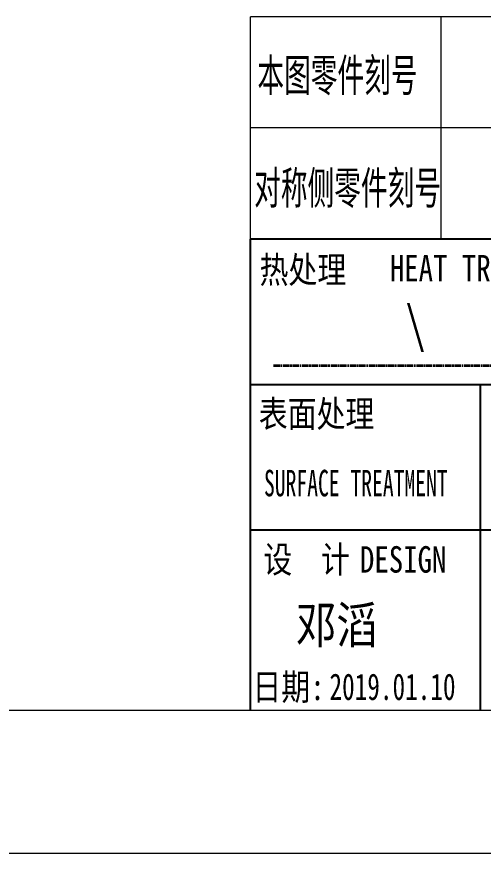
# Model space of a CAD drawing. Header units: millimetres. Extents: x 83639 to 85739, y 1568 to 3511.
# Drawn here: x 84703.2 to 84923.5, y 1568.1 to 1963.1 of the extents above; entities that cross this region are included whole.
import ezdxf
from ezdxf.enums import TextEntityAlignment as Align

# ---------------------------------------------------------------- set-up
doc = ezdxf.new("R2010")
doc.units = ezdxf.units.MM
doc.header["$LTSCALE"] = 0.5
doc.linetypes.add('AM_ISO08W050x2', pattern=[9, 6, -0.75, 1.5, -0.75])
doc.layers.add('图\\M+19E79\\M+195B6\\M+18E9A', color=7, linetype='Continuous')
for name, color, linetype, lineweight in [('图框', 7, 'Continuous', 18), ('标注线', 3, 'Continuous', 18), ('检图用', 1, 'Continuous', 100), ('热处理', 7, 'Continuous', 20), ('粗点划线', 6, 'AM_ISO08W050x2', 35)]:
    doc.layers.add(name, color=color, linetype=linetype, lineweight=lineweight)
doc.layers.add('打印-禁用', color=7, linetype='Continuous', lineweight=15, plot=False)
doc.styles.add('国标', font='simfang.ttf', dxfattribs={"width": 0.8})
doc.styles.add('机械长仿宋', font='gbenor.shx', dxfattribs={"height": 1, "bigfont": 'gbcbig.shx'})

# ---------------------------------------------------------------- blocks, each defined once
blk = doc.blocks.new('DEH-PART-A3-1')
at = {"layer": '图\\M+19E79\\M+195B6\\M+18E9A', "color": 7}
blk.add_line((415, 58), (235, 58), dxfattribs=at)
at = {"layer": '图\\M+19E79\\M+195B6\\M+18E9A', "color": 9}
for p, q in [((415, 58), (235, 58)), ((324.5, 44.25), (235, 44.25)), ((256.68, 44.25), (256.68, 30.5)), ((324.5, 30.5), (235, 30.5)), ((256.68, 30.5), (256.68, 13.5)), ((256.68, 30.5), (256.68, 13.5))]:
    blk.add_line(p, q, dxfattribs=at)
at = {"layer": '图\\M+19E79\\M+195B6\\M+18E9A', "color": 9, "linetype": 'Continuous'}
blk.add_line((235, 13.5), (235, 58), dxfattribs=at)
at = {"layer": '图框', "linetype": 'Continuous'}
blk.add_line((25, 13.5), (415, 13.5), dxfattribs=at)
at = {"layer": '打印-禁用', "linetype": 'Continuous'}
blk.add_line((0, 0), (420, 0), dxfattribs=at)
at = {"layer": '图\\M+19E79\\M+195B6\\M+18E9A', "color": 9, "style": '国标'}
for s, width, p in [('热处理', 0.8, (235.859, 53.855)), ('表面处理', 0.8, (235.784, 40.253)), ('SURFACE TREATMENT', 0.6, (236.278, 33.709)), (' DESIGN', 0.8, (243.978, 26.501))]:
    blk.add_text(s, height=2.5, dxfattribs=dict(at, width=width)).set_placement(p)
at = {"layer": '图\\M+19E79\\M+195B6\\M+18E9A', "color": 9, "style": '国标', "width": 0.8}
for s, p in [('HEAT TREAT', (254.964, 54.005)), ('设  计', (240.303, 26.501)), ('日期:', (238.597, 14.462))]:
    blk.add_text(s, height=2.5, dxfattribs=at).set_placement(p, align=Align.CENTER)
blk = doc.blocks.new('刻号栏')
at = {"layer": '标注线', "color": 8}
for p, q in [((0, 21), (-65, 21)), ((-65, 0), (-65, 21)), ((-47, 0), (-47, 21)), ((0, 0), (0, 21)), ((0, 10.5), (-65, 10.5)), ((-65, 0), (0, 0))]:
    blk.add_line(p, q, dxfattribs=at)
at = {"layer": '图\\M+19E79\\M+195B6\\M+18E9A', "color": 2, "char_height": 3.5, "width": 114.82461, "attachment_point": 7, "style": '机械长仿宋'}
for s, insert in [('\\A2;本图零件刻号', (-64.344, 13.567)), ('\\A2;对称侧零件刻号', (-64.648, 2.931))]:
    blk.add_mtext(s, dxfattribs=dict(at, insert=insert))

msp = doc.modelspace()

# ---------------------------------------------------------------- linework, layer by layer
at = {"layer": '粗点划线', "linetype": 'AM_ISO08W050x2'}
msp.add_line((84824.477, 1798.408), (84963.783, 1798.408), dxfattribs=at)

# ---------------------------------------------------------------- block references
at = {"layer": '标注线', "xscale": 5, "yscale": 5, "zscale": 5}
msp.add_blockref('刻号栏', (85138.604, 1858.051), dxfattribs=at)
at = {"layer": '检图用', "color": 7, "xscale": 5, "yscale": 5, "zscale": 5}
msp.add_blockref('DEH-PART-A3-1', (83638.604, 1568.051), dxfattribs=at)

# ---------------------------------------------------------------- texts
at = {"layer": '图\\M+19E79\\M+195B6\\M+18E9A', "color": 3, "style": '国标'}
for s, height, width, p in [('邓滔', 17.5, 0.8, (84835.094, 1667.133)), ('2019.01.10', 12.5, 0.7, (84850.919, 1640.451))]:
    msp.add_text(s, height=height, dxfattribs=dict(at, width=width)).set_placement(p)
at = {"layer": '热处理', "color": 3, "style": '国标', "width": 0.8}
msp.add_text('\\', height=17.5, dxfattribs=at).set_placement((84891.502, 1809.032), align=Align.CENTER)

doc.saveas('drawing.dxf')
